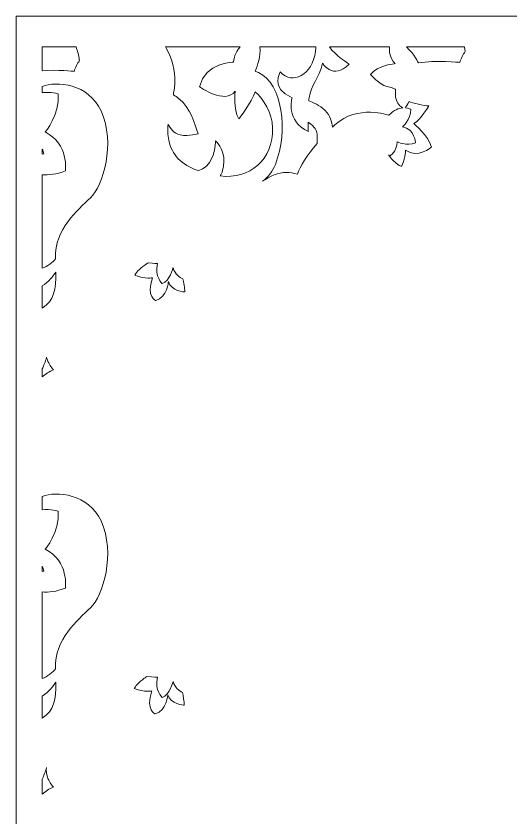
# Model space of a CAD drawing. Header units: centimetres. Extents: x 11.4 to 36.6, y -4.4 to 10.5.
# Drawn here: x 24.46 to 29.07, y 3.03 to 10.51 of the extents above; entities that cross this region are included whole.
import ezdxf

# ---------------------------------------------------------------- set-up
doc = ezdxf.new("R2010")
doc.units = ezdxf.units.CM
doc.header["$MEASUREMENT"] = 0
doc.layers.add('layer 1', color=7, linetype='Continuous')

msp = doc.modelspace()

# ---------------------------------------------------------------- linework, layer by layer
at = {"layer": 'layer 1', "color": 242, "lineweight": 9}
for points, knots in [([(24.45809, 10.50535), (24.45809, 10.50535), (36.6205, 10.50535), (36.6205, 10.50535), (36.6205, 10.50535), (36.6205, 10.50535), (36.6205, -4.44704), (36.6205, -4.44704), (36.6205, -4.44704), (36.6205, -4.44704), (24.45809, -4.44704), (24.45809, -4.44704), (24.45809, -4.44704), (24.45809, -4.44704), (24.45809, 10.50535), (24.45809, 10.50535)], [0, 0, 0, 0, 0.2, 0.2, 0.2, 0.2, 0.4, 0.4, 0.4, 0.4, 0.6, 0.6, 0.6, 0.6, 1, 1, 1, 1]), ([(24.70134, 10.2178), (24.70134, 10.2178), (25.01749, 10.2178), (25.01749, 10.2178), (25.01749, 10.2178), (25.03115, 10.17921), (25.04226, 10.13805), (25.04747, 10.09712), (25.04747, 10.09712), (25.04773, 10.09514), (25.04798, 10.09326), (25.04825, 10.0914), (25.04825, 10.0914), (25.02961, 10.06093), (25.01248, 10.02698), (24.99792, 9.98916), (24.99792, 9.98916), (24.99792, 9.98916), (24.84369, 10.00686), (24.70134, 9.9956), (24.70134, 9.9956), (24.70134, 9.9956), (24.70134, 10.2178), (24.70134, 10.2178)], [0, 0, 0, 0, 0.1428571, 0.1428571, 0.1428571, 0.1428571, 0.2857143, 0.2857143, 0.2857143, 0.2857143, 0.4285714, 0.4285714, 0.4285714, 0.4285714, 0.5714286, 0.5714286, 0.5714286, 0.5714286, 0.7142857, 0.7142857, 0.7142857, 0.7142857, 1, 1, 1, 1]), ([(25.84895, 10.2178), (25.84895, 10.2178), (26.54559, 10.2178), (26.54559, 10.2178), (26.54559, 10.2178), (26.51357, 10.18293), (26.48847, 10.13669), (26.48465, 10.07622), (26.48465, 10.07622), (26.48465, 10.07622), (26.21937, 10.07274), (26.1669, 9.84639), (26.1669, 9.84639), (26.1669, 9.84639), (26.40302, 9.67575), (26.49922, 9.8046), (26.49922, 9.8046), (26.49922, 9.8046), (26.4759, 9.63396), (26.53421, 9.54691), (26.53421, 9.54691), (26.53421, 9.54691), (26.65195, 9.70252), (26.68538, 9.80014), (26.68538, 9.80014), (26.7646, 9.72315), (26.84331, 9.60991), (26.84759, 9.46159), (26.84759, 9.46159), (26.85612, 9.16599), (26.63152, 8.97984), (26.36066, 9.01463), (26.36066, 9.01463), (26.37551, 9.04105), (26.38976, 9.08084), (26.39371, 9.13906), (26.39371, 9.13906), (26.40283, 9.27341), (26.31468, 9.3424), (26.31468, 9.3424), (26.31468, 9.3424), (26.31468, 9.3424), (26.31772, 9.22984), (26.25996, 9.13906), (26.25996, 9.13906), (26.23186, 9.09489), (26.18937, 9.07396), (26.15349, 9.06407), (26.15349, 9.06407), (25.99589, 9.12045), (25.91056, 9.2103), (25.88121, 9.34667), (25.88121, 9.34667), (25.87025, 9.39759), (25.86911, 9.4477), (25.87339, 9.49768), (25.87339, 9.49768), (25.89072, 9.46347), (25.92773, 9.40688), (25.98639, 9.39687), (25.98639, 9.39687), (26.07151, 9.38234), (26.15358, 9.40776), (26.15358, 9.40776), (26.15358, 9.40776), (26.15358, 9.40776), (26.09582, 9.61836), (26.01375, 9.69825), (26.01375, 9.69825), (25.98903, 9.72231), (25.95793, 9.74901), (25.92325, 9.77149), (25.92325, 9.77149), (25.9305, 9.81193), (25.93615, 9.85304), (25.93806, 9.89514), (25.93806, 9.89514), (25.94231, 9.9892), (25.91445, 10.11541), (25.84895, 10.2178)], [0, 0, 0, 0, 0.047619, 0.047619, 0.047619, 0.047619, 0.0952381, 0.0952381, 0.0952381, 0.0952381, 0.1428571, 0.1428571, 0.1428571, 0.1428571, 0.1904762, 0.1904762, 0.1904762, 0.1904762, 0.2380952, 0.2380952, 0.2380952, 0.2380952, 0.2857143, 0.2857143, 0.2857143, 0.2857143, 0.3333333, 0.3333333, 0.3333333, 0.3333333, 0.3809524, 0.3809524, 0.3809524, 0.3809524, 0.4285714, 0.4285714, 0.4285714, 0.4285714, 0.4761905, 0.4761905, 0.4761905, 0.4761905, 0.5238095, 0.5238095, 0.5238095, 0.5238095, 0.5714286, 0.5714286, 0.5714286, 0.5714286, 0.6190476, 0.6190476, 0.6190476, 0.6190476, 0.6666667, 0.6666667, 0.6666667, 0.6666667, 0.7142857, 0.7142857, 0.7142857, 0.7142857, 0.7619048, 0.7619048, 0.7619048, 0.7619048, 0.8095238, 0.8095238, 0.8095238, 0.8095238, 0.8571429, 0.8571429, 0.8571429, 0.8571429, 0.9047619, 0.9047619, 0.9047619, 0.9047619, 1, 1, 1, 1]), ([(26.72933, 10.2178), (26.72933, 10.2178), (27.25066, 10.2178), (27.25066, 10.2178), (27.25066, 10.2178), (27.24972, 10.20363), (27.24843, 10.18946), (27.24674, 10.17536), (27.24674, 10.17536), (27.22096, 9.95979), (27.02945, 9.8542), (26.91897, 9.98618), (26.91897, 9.98618), (26.91897, 9.98618), (26.82321, 9.82781), (27.02945, 9.74422), (27.02945, 9.74422), (27.02945, 9.74422), (26.96684, 9.52425), (27.18045, 9.42746), (27.18045, 9.42746), (27.18045, 9.42746), (27.17906, 9.46456), (27.17869, 9.51624), (27.17869, 9.51624), (27.21093, 9.49523), (27.26116, 9.45405), (27.26116, 9.40147), (27.26116, 9.40147), (27.26116, 9.3694), (27.26116, 9.34051), (27.26116, 9.31767), (27.26116, 9.31767), (27.16891, 9.20904), (27.09961, 9.10211), (27.08007, 9.03214), (27.08007, 9.03214), (27.04346, 9.04218), (27.00834, 9.04769), (26.97594, 9.04715), (26.97594, 9.04715), (26.90066, 9.04588), (26.82369, 9.01396), (26.75385, 8.96436), (26.75385, 8.96436), (26.80553, 9.00245), (26.84729, 9.05414), (26.87382, 9.12206), (26.87382, 9.12206), (26.99626, 9.43547), (26.93941, 9.87425), (26.7164, 9.97872), (26.7164, 9.97872), (26.70532, 9.98391), (26.69487, 9.9884), (26.68498, 9.99233), (26.68498, 9.99233), (26.70876, 10.04469), (26.73666, 10.12921), (26.72933, 10.2178)], [0, 0, 0, 0, 0.0625, 0.0625, 0.0625, 0.0625, 0.125, 0.125, 0.125, 0.125, 0.1875, 0.1875, 0.1875, 0.1875, 0.25, 0.25, 0.25, 0.25, 0.3125, 0.3125, 0.3125, 0.3125, 0.375, 0.375, 0.375, 0.375, 0.4375, 0.4375, 0.4375, 0.4375, 0.5, 0.5, 0.5, 0.5, 0.5625, 0.5625, 0.5625, 0.5625, 0.625, 0.625, 0.625, 0.625, 0.6875, 0.6875, 0.6875, 0.6875, 0.75, 0.75, 0.75, 0.75, 0.8125, 0.8125, 0.8125, 0.8125, 0.875, 0.875, 0.875, 0.875, 1, 1, 1, 1]), ([(27.37674, 10.2178), (27.37674, 10.2178), (27.93779, 10.2178), (27.93779, 10.2178), (27.93779, 10.2178), (27.93068, 10.17459), (27.93687, 10.11808), (27.98784, 10.06154), (27.98784, 10.06154), (27.98784, 10.06154), (27.82283, 10.04661), (27.76033, 9.95999), (27.76033, 9.95999), (27.76033, 9.95999), (27.84283, 9.86442), (27.91034, 9.84949), (27.91034, 9.84949), (27.97784, 9.83455), (27.99284, 9.81962), (27.99284, 9.81962), (27.99284, 9.81962), (27.99284, 9.81962), (27.97271, 9.69078), (28.0606, 9.64838), (28.0606, 9.64838), (28.02287, 9.64606), (27.97572, 9.63046), (27.93106, 9.58034), (27.93106, 9.58034), (27.93106, 9.58034), (27.63954, 9.68481), (27.42673, 9.4898), (27.42673, 9.4898), (27.4194, 9.48308), (27.4121, 9.47627), (27.40485, 9.4694), (27.40485, 9.4694), (27.40078, 9.5176), (27.38469, 9.57774), (27.33637, 9.62453), (27.33637, 9.62453), (27.28206, 9.67714), (27.22441, 9.70197), (27.18461, 9.7136), (27.18461, 9.7136), (27.18554, 9.72424), (27.18661, 9.73449), (27.18781, 9.74422), (27.18781, 9.74422), (27.20255, 9.863), (27.27989, 9.92019), (27.31303, 10.06537), (27.31303, 10.06537), (27.31303, 10.06537), (27.40879, 9.9026), (27.55978, 10.05657), (27.55978, 10.05657), (27.55978, 10.05657), (27.43257, 10.13907), (27.37674, 10.2178)], [0, 0, 0, 0, 0.0625, 0.0625, 0.0625, 0.0625, 0.125, 0.125, 0.125, 0.125, 0.1875, 0.1875, 0.1875, 0.1875, 0.25, 0.25, 0.25, 0.25, 0.3125, 0.3125, 0.3125, 0.3125, 0.375, 0.375, 0.375, 0.375, 0.4375, 0.4375, 0.4375, 0.4375, 0.5, 0.5, 0.5, 0.5, 0.5625, 0.5625, 0.5625, 0.5625, 0.625, 0.625, 0.625, 0.625, 0.6875, 0.6875, 0.6875, 0.6875, 0.75, 0.75, 0.75, 0.75, 0.8125, 0.8125, 0.8125, 0.8125, 0.875, 0.875, 0.875, 0.875, 1, 1, 1, 1]), ([(28.09373, 10.2178), (28.09373, 10.2178), (28.63356, 10.2178), (28.63356, 10.2178), (28.63356, 10.2178), (28.63612, 10.20549), (28.63824, 10.19312), (28.63981, 10.18077), (28.63981, 10.18077), (28.64007, 10.17879), (28.64032, 10.17691), (28.64059, 10.17505), (28.64059, 10.17505), (28.62194, 10.14458), (28.60482, 10.11063), (28.59026, 10.07282), (28.59026, 10.07282), (28.59026, 10.07282), (28.36287, 10.09893), (28.20545, 10.06759), (28.20545, 10.06759), (28.20545, 10.06759), (28.16956, 10.14886), (28.09373, 10.2178)], [0, 0, 0, 0, 0.1428571, 0.1428571, 0.1428571, 0.1428571, 0.2857143, 0.2857143, 0.2857143, 0.2857143, 0.4285714, 0.4285714, 0.4285714, 0.4285714, 0.5714286, 0.5714286, 0.5714286, 0.5714286, 0.7142857, 0.7142857, 0.7142857, 0.7142857, 1, 1, 1, 1]), ([(24.70134, 8.15364), (24.70134, 8.15364), (24.70134, 9.02595), (24.70134, 9.02595), (24.70134, 9.02595), (24.76024, 9.02205), (24.83526, 9.02844), (24.91819, 9.06244), (24.91819, 9.06244), (24.91819, 9.06244), (24.95317, 9.31317), (24.7287, 9.4246), (24.7287, 9.4246), (24.7287, 9.4246), (24.86571, 9.58131), (24.85114, 9.7798), (24.85114, 9.7798), (24.85114, 9.7798), (24.78114, 9.80036), (24.70134, 9.79164), (24.70134, 9.79164), (24.70134, 9.79164), (24.70134, 9.8489), (24.70134, 9.8489), (24.70134, 9.8489), (24.83338, 9.90174), (25.13505, 9.87576), (25.25007, 9.62106), (25.25007, 9.62106), (25.38661, 9.31873), (25.27057, 8.9236), (25.15056, 8.81011), (25.15056, 8.81011), (25.03055, 8.69662), (24.81554, 8.51742), (24.82554, 8.24862), (24.82554, 8.24862), (24.82564, 8.24604), (24.82573, 8.2435), (24.82582, 8.24094), (24.82582, 8.24094), (24.80107, 8.21522), (24.74905, 8.16618), (24.70134, 8.15364)], [0, 0, 0, 0, 0.0833333, 0.0833333, 0.0833333, 0.0833333, 0.1666667, 0.1666667, 0.1666667, 0.1666667, 0.25, 0.25, 0.25, 0.25, 0.3333333, 0.3333333, 0.3333333, 0.3333333, 0.4166667, 0.4166667, 0.4166667, 0.4166667, 0.5, 0.5, 0.5, 0.5, 0.5833333, 0.5833333, 0.5833333, 0.5833333, 0.6666667, 0.6666667, 0.6666667, 0.6666667, 0.75, 0.75, 0.75, 0.75, 0.8333333, 0.8333333, 0.8333333, 0.8333333, 1, 1, 1, 1]), ([(28.11852, 9.70706), (28.10247, 9.6802), (28.09001, 9.65877), (28.08392, 9.64822), (28.08392, 9.64822), (28.11479, 9.6459), (28.13512, 9.63606), (28.13512, 9.63606), (28.13512, 9.63606), (28.13512, 9.53507), (28.05641, 9.47239), (28.05641, 9.47239), (28.05641, 9.47239), (28.17301, 9.45149), (28.17884, 9.32265), (28.17884, 9.32265), (28.17884, 9.32265), (28.0943, 9.29131), (28.00685, 9.33309), (28.00685, 9.33309), (28.00685, 9.33309), (28.00685, 9.23907), (27.9398, 9.20077), (27.9398, 9.20077), (27.9398, 9.20077), (27.93486, 9.20419), (27.93028, 9.20795), (27.92599, 9.21195), (27.92599, 9.21195), (27.93707, 9.19603), (27.95241, 9.17736), (27.97362, 9.15681), (27.97362, 9.15681), (28.04003, 9.09249), (28.0508, 9.1075), (28.0508, 9.1075), (28.0508, 9.1075), (28.08849, 9.19969), (28.0849, 9.25597), (28.0849, 9.25597), (28.0849, 9.25597), (28.19797, 9.17235), (28.32719, 9.2833), (28.32719, 9.2833), (28.32719, 9.2833), (28.30027, 9.3905), (28.16387, 9.50199), (28.16387, 9.50199), (28.16387, 9.50199), (28.22489, 9.53629), (28.30386, 9.66921), (28.30386, 9.66921), (28.30386, 9.66921), (28.25656, 9.66557), (28.14954, 9.69743), (28.11852, 9.70706)], [0, 0, 0, 0, 0.0666667, 0.0666667, 0.0666667, 0.0666667, 0.1333333, 0.1333333, 0.1333333, 0.1333333, 0.2, 0.2, 0.2, 0.2, 0.2666667, 0.2666667, 0.2666667, 0.2666667, 0.3333333, 0.3333333, 0.3333333, 0.3333333, 0.4, 0.4, 0.4, 0.4, 0.4666667, 0.4666667, 0.4666667, 0.4666667, 0.5333333, 0.5333333, 0.5333333, 0.5333333, 0.6, 0.6, 0.6, 0.6, 0.6666667, 0.6666667, 0.6666667, 0.6666667, 0.7333333, 0.7333333, 0.7333333, 0.7333333, 0.8, 0.8, 0.8, 0.8, 0.8666667, 0.8666667, 0.8666667, 0.8666667, 1, 1, 1, 1]), ([(24.70134, 9.21809), (24.70134, 9.21809), (24.70134, 9.26532), (24.70134, 9.26532), (24.70134, 9.26532), (24.70839, 9.25093), (24.71405, 9.23634), (24.71769, 9.22182), (24.71769, 9.22182), (24.71769, 9.22182), (24.71177, 9.22005), (24.70134, 9.21809)], [0, 0, 0, 0, 0.25, 0.25, 0.25, 0.25, 0.5, 0.5, 0.5, 0.5, 1, 1, 1, 1]), ([(26.01258, 8.05547), (25.98081, 8.06852), (25.9405, 8.097), (25.92029, 8.1591), (25.92029, 8.1591), (25.92029, 8.1591), (25.88917, 8.03207), (25.81914, 8.01038), (25.81914, 8.01038), (25.81914, 8.01038), (25.74652, 8.07235), (25.77505, 8.19937), (25.77505, 8.19937), (25.77505, 8.19937), (25.74251, 8.19634), (25.68741, 8.20538), (25.68741, 8.20538), (25.68053, 8.1995), (25.66684, 8.18883), (25.63977, 8.17018), (25.63977, 8.17018), (25.5892, 8.13532), (25.56391, 8.08885), (25.56391, 8.08885), (25.56391, 8.08885), (25.66506, 8.04935), (25.72925, 8.06562), (25.72925, 8.06562), (25.72925, 8.06562), (25.667, 7.88437), (25.76037, 7.85184), (25.76037, 7.85184), (25.76037, 7.85184), (25.86541, 7.88205), (25.87708, 8.03076), (25.87708, 8.03076), (25.87708, 8.03076), (25.90237, 7.94014), (26.02881, 7.93317), (26.02881, 7.93317), (26.02881, 7.93317), (26.03027, 7.96645), (26.01847, 8.02745), (26.01258, 8.05547)], [0, 0, 0, 0, 0.0833333, 0.0833333, 0.0833333, 0.0833333, 0.1666667, 0.1666667, 0.1666667, 0.1666667, 0.25, 0.25, 0.25, 0.25, 0.3333333, 0.3333333, 0.3333333, 0.3333333, 0.4166667, 0.4166667, 0.4166667, 0.4166667, 0.5, 0.5, 0.5, 0.5, 0.5833333, 0.5833333, 0.5833333, 0.5833333, 0.6666667, 0.6666667, 0.6666667, 0.6666667, 0.75, 0.75, 0.75, 0.75, 0.8333333, 0.8333333, 0.8333333, 0.8333333, 1, 1, 1, 1]), ([(24.70134, 7.78173), (24.70134, 7.78173), (24.70134, 7.98895), (24.70134, 7.98895), (24.70134, 7.98895), (24.76421, 8.02661), (24.80605, 8.08154), (24.82926, 8.11894), (24.82926, 8.11894), (24.83092, 7.95582), (24.8124, 7.85153), (24.70134, 7.78173)], [0, 0, 0, 0, 0.25, 0.25, 0.25, 0.25, 0.5, 0.5, 0.5, 0.5, 1, 1, 1, 1]), ([(24.70134, 7.14113), (24.70134, 7.14113), (24.70134, 7.21488), (24.70134, 7.21488), (24.70134, 7.21488), (24.71743, 7.24716), (24.73101, 7.28246), (24.74092, 7.32078), (24.74092, 7.32078), (24.74142, 7.32272), (24.74192, 7.32468), (24.7424, 7.32661), (24.7424, 7.32661), (24.74401, 7.31745), (24.74633, 7.30863), (24.74956, 7.30037), (24.74956, 7.30037), (24.76493, 7.26104), (24.78586, 7.23046), (24.80567, 7.20779), (24.80567, 7.20779), (24.76713, 7.19131), (24.7328, 7.1683), (24.70134, 7.14113)], [0, 0, 0, 0, 0.1428571, 0.1428571, 0.1428571, 0.1428571, 0.2857143, 0.2857143, 0.2857143, 0.2857143, 0.4285714, 0.4285714, 0.4285714, 0.4285714, 0.5714286, 0.5714286, 0.5714286, 0.5714286, 0.7142857, 0.7142857, 0.7142857, 0.7142857, 1, 1, 1, 1]), ([(24.70134, 4.33074), (24.70134, 4.33074), (24.70134, 5.13597), (24.70134, 5.13597), (24.70134, 5.13597), (24.76024, 5.13206), (24.83526, 5.13843), (24.91819, 5.17243), (24.91819, 5.17243), (24.91819, 5.17243), (24.95317, 5.42316), (24.7287, 5.5346), (24.7287, 5.5346), (24.7287, 5.5346), (24.86571, 5.6913), (24.85114, 5.8898), (24.85114, 5.8898), (24.85114, 5.8898), (24.78114, 5.91038), (24.70134, 5.90166), (24.70134, 5.90166), (24.70134, 5.90166), (24.70134, 6.026), (24.70134, 6.026), (24.70134, 6.026), (24.83338, 6.07883), (25.13505, 6.05285), (25.25007, 5.79816), (25.25007, 5.79816), (25.38661, 5.49583), (25.27057, 5.1007), (25.15056, 4.98721), (25.15056, 4.98721), (25.03055, 4.87371), (24.81554, 4.69451), (24.82554, 4.42572), (24.82554, 4.42572), (24.82564, 4.42314), (24.82573, 4.42059), (24.82582, 4.41803), (24.82582, 4.41803), (24.80107, 4.39231), (24.74905, 4.34328), (24.70134, 4.33074)], [0, 0, 0, 0, 0.0833333, 0.0833333, 0.0833333, 0.0833333, 0.1666667, 0.1666667, 0.1666667, 0.1666667, 0.25, 0.25, 0.25, 0.25, 0.3333333, 0.3333333, 0.3333333, 0.3333333, 0.4166667, 0.4166667, 0.4166667, 0.4166667, 0.5, 0.5, 0.5, 0.5, 0.5833333, 0.5833333, 0.5833333, 0.5833333, 0.6666667, 0.6666667, 0.6666667, 0.6666667, 0.75, 0.75, 0.75, 0.75, 0.8333333, 0.8333333, 0.8333333, 0.8333333, 1, 1, 1, 1]), ([(24.70134, 5.3281), (24.70134, 5.3281), (24.70134, 5.37533), (24.70134, 5.37533), (24.70134, 5.37533), (24.70839, 5.36093), (24.71405, 5.34634), (24.71769, 5.33182), (24.71769, 5.33182), (24.71769, 5.33182), (24.71177, 5.33005), (24.70134, 5.3281)], [0, 0, 0, 0, 0.25, 0.25, 0.25, 0.25, 0.5, 0.5, 0.5, 0.5, 1, 1, 1, 1]), ([(26.00796, 4.19975), (25.977, 4.21363), (25.93954, 4.24228), (25.92029, 4.3014), (25.92029, 4.3014), (25.92029, 4.3014), (25.88917, 4.17437), (25.81914, 4.15269), (25.81914, 4.15269), (25.81914, 4.15269), (25.74652, 4.21465), (25.77505, 4.34167), (25.77505, 4.34167), (25.77505, 4.34167), (25.73865, 4.33829), (25.67766, 4.34937), (25.67766, 4.34937), (25.66983, 4.34305), (25.65663, 4.33313), (25.63445, 4.31784), (25.63445, 4.31784), (25.58387, 4.28299), (25.55859, 4.23651), (25.55859, 4.23651), (25.55859, 4.23651), (25.65973, 4.19701), (25.72392, 4.21328), (25.72392, 4.21328), (25.72392, 4.21328), (25.66168, 4.03203), (25.75505, 3.9995), (25.75505, 3.9995), (25.75505, 3.9995), (25.86009, 4.02971), (25.87176, 4.17842), (25.87176, 4.17842), (25.87176, 4.17842), (25.89704, 4.0878), (26.02348, 4.08083), (26.02348, 4.08083), (26.02348, 4.08083), (26.02489, 4.11283), (26.01404, 4.17046), (26.00796, 4.19975)], [0, 0, 0, 0, 0.0833333, 0.0833333, 0.0833333, 0.0833333, 0.1666667, 0.1666667, 0.1666667, 0.1666667, 0.25, 0.25, 0.25, 0.25, 0.3333333, 0.3333333, 0.3333333, 0.3333333, 0.4166667, 0.4166667, 0.4166667, 0.4166667, 0.5, 0.5, 0.5, 0.5, 0.5833333, 0.5833333, 0.5833333, 0.5833333, 0.6666667, 0.6666667, 0.6666667, 0.6666667, 0.75, 0.75, 0.75, 0.75, 0.8333333, 0.8333333, 0.8333333, 0.8333333, 1, 1, 1, 1]), ([(24.70134, 3.95885), (24.70134, 3.95885), (24.70134, 4.16605), (24.70134, 4.16605), (24.70134, 4.16605), (24.76421, 4.20371), (24.80605, 4.25864), (24.82926, 4.29604), (24.82926, 4.29604), (24.83092, 4.13292), (24.8124, 4.02865), (24.70134, 3.95885)], [0, 0, 0, 0, 0.25, 0.25, 0.25, 0.25, 0.5, 0.5, 0.5, 0.5, 1, 1, 1, 1]), ([(24.70134, 3.25113), (24.70134, 3.25113), (24.70134, 3.392), (24.70134, 3.392), (24.70134, 3.392), (24.71743, 3.42427), (24.73101, 3.45956), (24.74092, 3.49787), (24.74092, 3.49787), (24.74102, 3.49823), (24.7411, 3.49859), (24.7412, 3.49896), (24.7412, 3.49896), (24.73793, 3.46722), (24.73946, 3.43623), (24.74956, 3.41036), (24.74956, 3.41036), (24.76493, 3.37103), (24.78586, 3.34046), (24.80567, 3.31778), (24.80567, 3.31778), (24.76713, 3.30131), (24.7328, 3.2783), (24.70134, 3.25113)], [0, 0, 0, 0, 0.1428571, 0.1428571, 0.1428571, 0.1428571, 0.2857143, 0.2857143, 0.2857143, 0.2857143, 0.4285714, 0.4285714, 0.4285714, 0.4285714, 0.5714286, 0.5714286, 0.5714286, 0.5714286, 0.7142857, 0.7142857, 0.7142857, 0.7142857, 1, 1, 1, 1])]:
    msp.add_open_spline(points, degree=3, knots=knots, dxfattribs=at)

doc.saveas('drawing.dxf')
